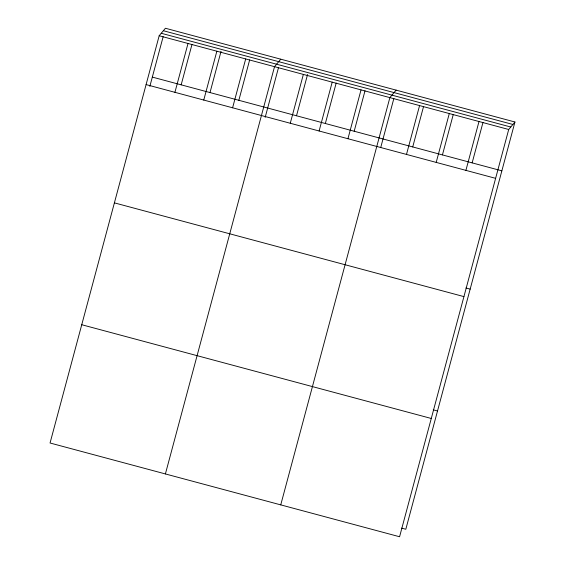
<?xml version="1.0" encoding="UTF-8"?>
<svg xmlns="http://www.w3.org/2000/svg" width="565" height="565" viewBox="0 0 565 565"><rect width="100%" height="100%" fill="white"/><g stroke="black" fill="none" stroke-linecap="round" stroke-linejoin="round"><path stroke-width="0.85" d="M159.182 35.743L50.052 443.002L399.582 536.75L508.712 129.484L514.948 121.998L165.418 28.25L159.182 35.743L508.712 129.484M149.838 86.389L163.158 36.676M174.924 92.321L188.018 43.477M181.167 84.835L191.994 44.409M203.76 100.054L216.854 51.21M210.003 92.568L221.056 51.295M232.596 107.795L245.69 58.944M238.84 100.302L249.666 59.876M165.397 473.943L274.526 66.677L280.763 59.184M265.183 117.329L278.503 67.609M290.269 123.262L303.363 74.41M296.512 115.769L307.565 74.502M319.105 130.995L332.199 82.144M325.348 123.502L336.175 83.076M347.941 138.729L361.035 89.877M354.184 131.235L365.011 90.81M280.741 504.877L389.871 97.611L396.107 90.125M380.754 147.416L393.847 98.543M406.489 154.429L419.576 105.584M412.725 146.935L423.559 106.51M436.201 162.395L449.288 113.551M442.437 154.909L453.271 114.483M465.913 170.369L479 121.517M472.149 162.875L482.976 122.45M514.948 121.998L405.818 529.257L401.574 528.12M163.356 30.722L512.886 124.47M161.237 33.271L510.767 127.012M152.331 77.101L501.854 170.842M146.088 84.588L495.618 178.335M465.92 287.981L470.165 289.118M114.398 202.863L463.929 296.611M433.27 409.844L437.515 410.981M81.748 324.727L431.279 418.474"/></g></svg>
